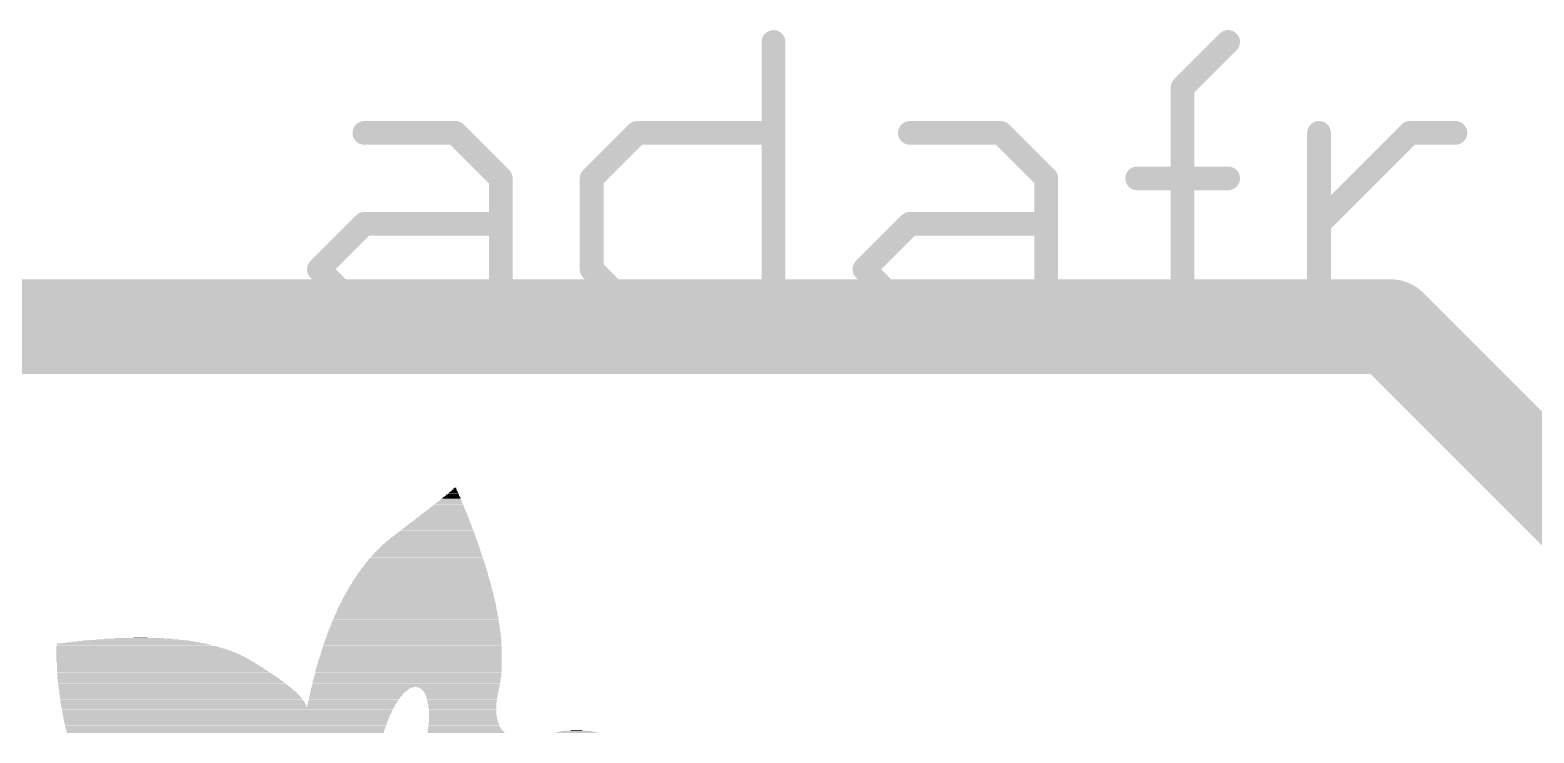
# Model space of a CAD drawing. Extents: x -28.1 to 32.2, y -17.9 to 17.9.
# Drawn here: x 2.8 to 9.25, y 7.66 to 10.67 of the extents above; entities that cross this region are included whole.
import ezdxf

# ---------------------------------------------------------------- set-up
doc = ezdxf.new("R2010")
doc.units = 0
doc.layers.add('1', color=12, linetype='CONTINUOUS')
doc.layers.add('21', color=253, linetype='CONTINUOUS')

# ---------------------------------------------------------------- blocks, each defined once
blk = doc.blocks.new('RECT')
blk.add_solid([(-0.5, -0.5), (0.5, -0.5), (-0.5, 0.5), (0.5, 0.5)])

msp = doc.modelspace()

# ---------------------------------------------------------------- linework, layer by layer
at = {"layer": '1', "const_width": 0.4064}
for points in [[(-5.08, 9.398), (8.636, 9.398)], [(8.636, 9.398), (13.716, 4.318)]]:
    msp.add_lwpolyline(points, dxfattribs=at)
at = {"layer": '1', "const_width": 0.2032}
for points in [[(8.7078, 9.4698, 1), (8.5642, 9.3262)], [(8.636, 9.2964, 1), (8.636, 9.4996)]]:
    msp.add_lwpolyline(points, format="xyb", dxfattribs=at)
at = {"layer": '21', "const_width": 0.1016}
for points in [[(5.9921, 10.6182), (5.9921, 9.4488)], [(7.7462, 10.4233), (7.9411, 10.6182)], [(7.7462, 9.4488), (7.7462, 10.4233)], [(4.238, 10.2284), (4.6278, 10.2284)], [(4.6278, 10.2284), (4.8227, 10.0335)], [(5.2125, 10.0335), (5.4074, 10.2284)], [(5.4074, 10.2284), (5.9921, 10.2284)], [(6.5768, 10.2284), (6.9666, 10.2284)], [(6.9666, 10.2284), (7.1615, 10.0335)], [(8.3309, 9.4488), (8.3309, 10.2284)], [(8.3309, 9.8386), (8.7207, 10.2284)], [(8.7207, 10.2284), (8.9156, 10.2284)], [(4.8227, 10.0335), (4.8227, 9.4488)], [(5.2125, 9.6437), (5.2125, 10.0335)], [(7.1615, 10.0335), (7.1615, 9.4488)], [(7.5513, 10.0335), (7.9411, 10.0335)], [(4.0431, 9.6437), (4.238, 9.8386)], [(4.238, 9.8386), (4.8227, 9.8386)], [(6.3819, 9.6437), (6.5768, 9.8386)], [(6.5768, 9.8386), (7.1615, 9.8386)], [(4.238, 9.4488), (4.0431, 9.6437)], [(5.4074, 9.4488), (5.2125, 9.6437)], [(6.5768, 9.4488), (6.3819, 9.6437)], [(4.8227, 9.4488), (4.238, 9.4488)], [(5.9921, 9.4488), (5.4074, 9.4488)], [(7.1615, 9.4488), (6.5768, 9.4488)]]:
    msp.add_lwpolyline(points, dxfattribs=at)
at = {"layer": '21', "const_width": 0.0508}
for points in [[(6.0175, 10.6182, 1), (5.9667, 10.6182)], [(7.959, 10.6002, 1), (7.9231, 10.6362)], [(7.7282, 10.4413, 1), (7.7641, 10.4053)], [(7.7716, 10.4233, 1), (7.7208, 10.4233)], [(4.238, 10.2538, 1), (4.238, 10.203)], [(4.6457, 10.2464, 1), (4.6098, 10.2104)], [(4.6278, 10.203, 1), (4.6278, 10.2538)], [(5.4074, 10.2538, 1), (5.4074, 10.203)], [(5.4253, 10.2104, 1), (5.3894, 10.2464)], [(5.9921, 10.203, 1), (5.9921, 10.2538)], [(6.5768, 10.2538, 1), (6.5768, 10.203)], [(6.9845, 10.2464, 1), (6.9486, 10.2104)], [(6.9666, 10.203, 1), (6.9666, 10.2538)], [(8.3563, 10.2284, 1), (8.3055, 10.2284)], [(8.7207, 10.2538, 1), (8.7207, 10.203)], [(8.7386, 10.2104, 1), (8.7027, 10.2464)], [(8.9156, 10.203, 1), (8.9156, 10.2538)], [(4.8481, 10.0335, 1), (4.7973, 10.0335)], [(4.8047, 10.0155, 1), (4.8406, 10.0515)], [(5.1945, 10.0515, 1), (5.2304, 10.0155)], [(5.2379, 10.0335, 1), (5.1871, 10.0335)], [(7.1869, 10.0335, 1), (7.1361, 10.0335)], [(7.1435, 10.0155, 1), (7.1794, 10.0515)], [(7.5513, 10.0589, 1), (7.5513, 10.0081)], [(7.9411, 10.0081, 1), (7.9411, 10.0589)], [(4.238, 9.864, 1), (4.238, 9.8132)], [(4.2559, 9.8206, 1), (4.22, 9.8566)], [(4.8227, 9.8132, 1), (4.8227, 9.864)], [(6.5768, 9.864, 1), (6.5768, 9.8132)], [(6.5947, 9.8206, 1), (6.5588, 9.8566)], [(7.1615, 9.8132, 1), (7.1615, 9.864)], [(8.3129, 9.8566, 1), (8.3488, 9.8206)], [(4.061, 9.6617, 1), (4.0251, 9.6257)], [(4.0251, 9.6617, 1), (4.061, 9.6257)], [(5.2304, 9.6617, 1), (5.1945, 9.6257)], [(6.3998, 9.6617, 1), (6.3639, 9.6257)], [(6.3639, 9.6617, 1), (6.3998, 9.6257)], [(5.1871, 9.6437, 1), (5.2379, 9.6437)], [(4.238, 9.4742, 1), (4.238, 9.4234)], [(4.22, 9.4308, 1), (4.2559, 9.4668)], [(4.8227, 9.4234, 1), (4.8227, 9.4742)], [(5.4074, 9.4742, 1), (5.4074, 9.4234)], [(5.3894, 9.4308, 1), (5.4253, 9.4668)], [(5.9921, 9.4234, 1), (5.9921, 9.4742)], [(6.5768, 9.4742, 1), (6.5768, 9.4234)], [(6.5588, 9.4308, 1), (6.5947, 9.4668)], [(7.1615, 9.4234, 1), (7.1615, 9.4742)], [(4.7973, 9.4488, 1), (4.8481, 9.4488)], [(5.9667, 9.4488, 1), (6.0175, 9.4488)], [(7.1361, 9.4488, 1), (7.1869, 9.4488)], [(7.7208, 9.4488, 1), (7.7716, 9.4488)], [(8.3055, 9.4488, 1), (8.3563, 9.4488)]]:
    msp.add_lwpolyline(points, format="xyb", dxfattribs=at)

# ---------------------------------------------------------------- block references
at = {"layer": '21'}
for p, xscale, yscale in [((4.6265, 8.7045), 0.01, 0.0026), ((4.6278, 8.707), 0.0076, 0.0024), ((4.6024, 8.641), 0.1142, 0.0026), ((4.6024, 8.6435), 0.1092, 0.0024), ((4.6037, 8.6461), 0.1066, 0.0026), ((4.6037, 8.6486), 0.1016, 0.0024), ((4.6062, 8.6511), 0.0964, 0.0024), ((4.6075, 8.6537), 0.094, 0.0026), ((4.6075, 8.6562), 0.0888, 0.0024), ((4.61, 8.6588), 0.0838, 0.0026), ((4.61, 8.6613), 0.0786, 0.0024), ((4.6113, 8.6638), 0.0762, 0.0024), ((4.6126, 8.6664), 0.0736, 0.0026), ((4.6138, 8.6689), 0.066, 0.0024), ((4.6151, 8.6715), 0.0634, 0.0026), ((4.6151, 8.674), 0.0584, 0.0024), ((4.6164, 8.6765), 0.0558, 0.0024), ((4.6176, 8.6791), 0.0482, 0.0026), ((4.6189, 8.6816), 0.0456, 0.0024), ((4.6202, 8.6842), 0.0432, 0.0026), ((4.6202, 8.6867), 0.038, 0.0024), ((4.6215, 8.6892), 0.0356, 0.0024), ((4.6227, 8.6918), 0.0278, 0.0026), ((4.624, 8.6943), 0.0254, 0.0024), ((4.624, 8.6969), 0.0202, 0.0026), ((4.6253, 8.6994), 0.0178, 0.0024), ((4.6265, 8.7019), 0.0152, 0.0024), ((4.5719, 8.5749), 0.226, 0.0024), ((4.5732, 8.5775), 0.2234, 0.0026), ((4.5744, 8.58), 0.2158, 0.0024), ((4.5757, 8.5826), 0.2132, 0.0026), ((4.577, 8.5851), 0.2108, 0.0024), ((4.5783, 8.5876), 0.2032, 0.0024), ((4.5795, 8.5902), 0.2006, 0.0026), ((4.5796, 8.5927), 0.1956, 0.0024), ((4.5808, 8.5953), 0.193, 0.0026), ((4.5834, 8.5978), 0.188, 0.0024), ((4.5833, 8.6003), 0.1828, 0.0024), ((4.5846, 8.6029), 0.1802, 0.0026), ((4.5859, 8.6054), 0.1726, 0.0024), ((4.5872, 8.608), 0.1702, 0.0026), ((4.5884, 8.6105), 0.1676, 0.0024), ((4.5897, 8.613), 0.16, 0.0024), ((4.591, 8.6156), 0.1574, 0.0026), ((4.591, 8.6181), 0.1524, 0.0024), ((4.5922, 8.6207), 0.1498, 0.0026), ((4.5948, 8.6232), 0.1448, 0.0024), ((4.5948, 8.6257), 0.1396, 0.0024), ((4.5961, 8.6283), 0.1372, 0.0026), ((4.5973, 8.6308), 0.1294, 0.0024), ((4.5986, 8.6334), 0.127, 0.0026), ((4.5999, 8.6359), 0.1244, 0.0024), ((4.5999, 8.6384), 0.1194, 0.0024), ((4.544, 8.5114), 0.3328, 0.0024), ((4.544, 8.514), 0.3276, 0.0026), ((4.5452, 8.5165), 0.325, 0.0024), ((4.5478, 8.5191), 0.32, 0.0026), ((4.5478, 8.5216), 0.315, 0.0024), ((4.5491, 8.5241), 0.3124, 0.0024), ((4.5503, 8.5267), 0.3098, 0.0026), ((4.5516, 8.5292), 0.3022, 0.0024), ((4.5529, 8.5318), 0.2998, 0.0026), ((4.5529, 8.5343), 0.2946, 0.0024), ((4.5554, 8.5368), 0.2894, 0.0024), ((4.5567, 8.5394), 0.287, 0.0026), ((4.5567, 8.5419), 0.282, 0.0024), ((4.5592, 8.5445), 0.2768, 0.0026), ((4.5605, 8.547), 0.2742, 0.0024), ((4.5605, 8.5495), 0.2692, 0.0024), ((4.5617, 8.5521), 0.2666, 0.0026), ((4.563, 8.5546), 0.259, 0.0024), ((4.5643, 8.5572), 0.2564, 0.0026), ((4.5656, 8.5597), 0.254, 0.0024), ((4.5669, 8.5622), 0.2464, 0.0024), ((4.5681, 8.5648), 0.2438, 0.0026), ((4.5681, 8.5673), 0.2386, 0.0024), ((4.5706, 8.5699), 0.2336, 0.0026), ((4.5719, 8.5724), 0.231, 0.0024), ((4.516, 8.4454), 0.4342, 0.0024), ((4.5173, 8.4479), 0.4318, 0.0024), ((4.5173, 8.4505), 0.4266, 0.0026), ((4.5186, 8.453), 0.4242, 0.0024), ((4.5199, 8.4556), 0.4216, 0.0026), ((4.5199, 8.4581), 0.4166, 0.0024), ((4.5211, 8.4606), 0.414, 0.0024), ((4.5224, 8.4632), 0.4114, 0.0026), ((4.5224, 8.4657), 0.4064, 0.0024), ((4.5249, 8.4683), 0.4012, 0.0026), ((4.5262, 8.4708), 0.3988, 0.0024), ((4.5262, 8.4733), 0.3936, 0.0024), ((4.5275, 8.4759), 0.3912, 0.0026), ((4.5288, 8.4784), 0.3886, 0.0024), ((4.5287, 8.481), 0.3834, 0.0026), ((4.5313, 8.4835), 0.3784, 0.0024), ((4.5313, 8.486), 0.3734, 0.0024), ((4.5326, 8.4886), 0.3708, 0.0026), ((4.5338, 8.4911), 0.3682, 0.0024), ((4.5338, 8.4937), 0.3632, 0.0026), ((4.5364, 8.4962), 0.3582, 0.0024), ((4.5377, 8.4987), 0.3556, 0.0024), ((4.5376, 8.5013), 0.3504, 0.0026), ((4.5402, 8.5038), 0.3454, 0.0024), ((4.5414, 8.5064), 0.3428, 0.0026), ((4.5415, 8.5089), 0.3378, 0.0024), ((4.4983, 8.3844), 0.5106, 0.0024), ((4.4983, 8.3819), 0.5106, 0.0024), ((4.4996, 8.387), 0.508, 0.0026), ((4.4995, 8.3895), 0.5028, 0.0024), ((4.5008, 8.3921), 0.5004, 0.0026), ((4.5021, 8.3946), 0.4978, 0.0024), ((4.5021, 8.3997), 0.4928, 0.0026), ((4.5021, 8.3971), 0.4928, 0.0024), ((4.5034, 8.4022), 0.4902, 0.0024), ((4.5033, 8.4048), 0.485, 0.0026), ((4.5046, 8.4073), 0.4826, 0.0024), ((4.5059, 8.4098), 0.48, 0.0024), ((4.5059, 8.4124), 0.475, 0.0026), ((4.5072, 8.4149), 0.4724, 0.0024), ((4.5072, 8.42), 0.4674, 0.0024), ((4.5084, 8.4175), 0.4698, 0.0026), ((4.5084, 8.4225), 0.4648, 0.0024), ((4.5097, 8.4251), 0.4622, 0.0026), ((4.5097, 8.4276), 0.4572, 0.0024), ((4.511, 8.4302), 0.4546, 0.0026), ((4.5122, 8.4327), 0.452, 0.0024), ((4.5122, 8.4352), 0.447, 0.0024), ((4.5135, 8.4378), 0.4444, 0.0026), ((4.5148, 8.4403), 0.442, 0.0024), ((4.5148, 8.4429), 0.4368, 0.0026), ((4.4843, 8.3209), 0.574, 0.0024), ((4.4856, 8.3184), 0.5766, 0.0024), ((4.4855, 8.3235), 0.5714, 0.0026), ((4.4868, 8.3286), 0.5688, 0.0026), ((4.4868, 8.326), 0.5688, 0.0024), ((4.4868, 8.3311), 0.5638, 0.0024), ((4.4881, 8.3362), 0.5612, 0.0026), ((4.4881, 8.3336), 0.5612, 0.0024), ((4.4881, 8.3387), 0.5562, 0.0024), ((4.4894, 8.3438), 0.5538, 0.0024), ((4.4894, 8.3413), 0.5538, 0.0026), ((4.4907, 8.3463), 0.5512, 0.0024), ((4.4906, 8.3489), 0.546, 0.0026), ((4.4919, 8.354), 0.5434, 0.0026), ((4.4919, 8.3514), 0.5434, 0.0024), ((4.4919, 8.3565), 0.5384, 0.0024), ((4.4932, 8.3616), 0.536, 0.0026), ((4.4932, 8.359), 0.536, 0.0024), ((4.4932, 8.3641), 0.5308, 0.0024), ((4.4944, 8.3667), 0.5282, 0.0026), ((4.4957, 8.3692), 0.5256, 0.0024), ((4.4957, 8.3743), 0.5206, 0.0026), ((4.497, 8.3717), 0.5232, 0.0024), ((4.497, 8.3768), 0.5182, 0.0024), ((4.4983, 8.3794), 0.5156, 0.0026), ((4.4742, 8.2524), 0.635, 0.0026), ((4.4741, 8.2574), 0.6298, 0.0024), ((4.4741, 8.2549), 0.6298, 0.0024), ((4.4754, 8.2625), 0.6274, 0.0024), ((4.4754, 8.26), 0.6274, 0.0026), ((4.4754, 8.2676), 0.6222, 0.0024), ((4.4754, 8.2651), 0.6222, 0.0026), ((4.4767, 8.2701), 0.6198, 0.0024), ((4.4767, 8.2752), 0.6146, 0.0024), ((4.478, 8.2727), 0.6172, 0.0026), ((4.4779, 8.2803), 0.612, 0.0024), ((4.4779, 8.2778), 0.612, 0.0026), ((4.4779, 8.2854), 0.607, 0.0026), ((4.4792, 8.2828), 0.6096, 0.0024), ((4.4792, 8.2879), 0.6044, 0.0024), ((4.4805, 8.293), 0.602, 0.0024), ((4.4805, 8.2905), 0.602, 0.0026), ((4.4805, 8.2955), 0.5968, 0.0024), ((4.4818, 8.3006), 0.5944, 0.0024), ((4.4818, 8.2981), 0.5944, 0.0026), ((4.4817, 8.3057), 0.5892, 0.0024), ((4.4817, 8.3032), 0.5892, 0.0026), ((4.483, 8.3082), 0.5866, 0.0024), ((4.483, 8.3133), 0.5816, 0.0024), ((4.4843, 8.3108), 0.5842, 0.0026), ((4.4843, 8.3159), 0.579, 0.0026), ((4.464, 8.1889), 0.6808, 0.0026), ((4.4653, 8.1939), 0.6782, 0.0024), ((4.4653, 8.1914), 0.6782, 0.0024), ((4.4652, 8.199), 0.673, 0.0024), ((4.4665, 8.1965), 0.6756, 0.0026), ((4.4665, 8.2041), 0.6704, 0.0024), ((4.4665, 8.2016), 0.6704, 0.0026), ((4.4678, 8.2092), 0.668, 0.0026), ((4.4678, 8.2066), 0.668, 0.0024), ((4.4678, 8.2143), 0.663, 0.0026), ((4.4678, 8.2117), 0.663, 0.0024), ((4.4691, 8.2193), 0.6604, 0.0024), ((4.4691, 8.2168), 0.6604, 0.0024), ((4.469, 8.2244), 0.6552, 0.0024), ((4.469, 8.2219), 0.6552, 0.0026), ((4.4703, 8.2295), 0.6526, 0.0024), ((4.4703, 8.227), 0.6526, 0.0026), ((4.4703, 8.2346), 0.6476, 0.0026), ((4.4716, 8.232), 0.6502, 0.0024), ((4.4716, 8.2397), 0.6452, 0.0026), ((4.4716, 8.2371), 0.6452, 0.0024), ((4.4716, 8.2447), 0.64, 0.0024), ((4.4729, 8.2422), 0.6426, 0.0024), ((4.4729, 8.2473), 0.6376, 0.0026), ((4.4742, 8.2498), 0.635, 0.0024), ((4.4564, 8.1254), 0.7214, 0.0026), ((4.4564, 8.1228), 0.7214, 0.0024), ((4.4563, 8.1304), 0.7162, 0.0024), ((4.4563, 8.1279), 0.7162, 0.0024), ((4.4576, 8.1381), 0.7136, 0.0026), ((4.4576, 8.1355), 0.7136, 0.0024), ((4.4576, 8.133), 0.7136, 0.0026), ((4.4589, 8.1431), 0.7112, 0.0024), ((4.4589, 8.1406), 0.7112, 0.0024), ((4.4589, 8.1482), 0.706, 0.0024), ((4.4589, 8.1457), 0.706, 0.0026), ((4.4602, 8.1558), 0.7036, 0.0024), ((4.4602, 8.1533), 0.7036, 0.0024), ((4.4602, 8.1508), 0.7036, 0.0026), ((4.4601, 8.1609), 0.6984, 0.0024), ((4.4601, 8.1584), 0.6984, 0.0026), ((4.4614, 8.166), 0.6958, 0.0024), ((4.4614, 8.1635), 0.6958, 0.0026), ((4.4627, 8.1711), 0.6934, 0.0026), ((4.4627, 8.1685), 0.6934, 0.0024), ((4.4627, 8.1787), 0.6882, 0.0024), ((4.4627, 8.1762), 0.6882, 0.0026), ((4.4627, 8.1736), 0.6882, 0.0024), ((4.464, 8.1838), 0.6858, 0.0026), ((4.464, 8.1812), 0.6858, 0.0024), ((4.464, 8.1863), 0.6808, 0.0024), ((3.2689, 8.0593), 0.292, 0.0024), ((3.274, 8.0619), 0.2108, 0.0026), ((3.2778, 8.0644), 0.061, 0.0024), ((4.4475, 8.0593), 0.7544, 0.0024), ((4.4487, 8.0644), 0.7518, 0.0024), ((4.4487, 8.0619), 0.7518, 0.0026), ((4.4487, 8.072), 0.7466, 0.0024), ((4.4487, 8.0695), 0.7466, 0.0026), ((4.45, 8.0669), 0.7492, 0.0024), ((4.45, 8.0796), 0.7442, 0.0024), ((4.45, 8.0771), 0.7442, 0.0024), ((4.45, 8.0746), 0.7442, 0.0026), ((4.4513, 8.0873), 0.7416, 0.0026), ((4.4513, 8.0847), 0.7416, 0.0024), ((4.4513, 8.0822), 0.7416, 0.0026), ((4.4513, 8.0923), 0.7366, 0.0024), ((4.4525, 8.0898), 0.739, 0.0024), ((4.4525, 8.1), 0.734, 0.0026), ((4.4525, 8.0974), 0.734, 0.0024), ((4.4525, 8.0949), 0.734, 0.0026), ((4.4538, 8.105), 0.7314, 0.0024), ((4.4538, 8.1025), 0.7314, 0.0024), ((4.4538, 8.1127), 0.7264, 0.0026), ((4.4551, 8.1101), 0.729, 0.0024), ((4.4551, 8.1076), 0.729, 0.0026), ((4.4551, 8.1177), 0.7238, 0.0024), ((4.4551, 8.1152), 0.7238, 0.0024), ((4.4564, 8.1203), 0.7214, 0.0026), ((3.2536, 8.0314), 0.673, 0.0026), ((3.2587, 8.0288), 0.6832, 0.0024), ((3.2638, 8.0263), 0.6934, 0.0024), ((3.2676, 8.0238), 0.701, 0.0026), ((3.2727, 8.0212), 0.7112, 0.0024), ((3.2765, 8.0187), 0.7188, 0.0026), ((3.2803, 8.0161), 0.7264, 0.0024), ((3.2841, 8.0136), 0.734, 0.0024), ((3.2879, 8.0111), 0.7416, 0.0026), ((3.2905, 8.0085), 0.7468, 0.0024), ((3.2943, 8.006), 0.7544, 0.0026), ((3.2968, 8.0034), 0.7594, 0.0024), ((3.3006, 8.0009), 0.767, 0.0024), ((3.3032, 7.9984), 0.7722, 0.0026), ((3.307, 7.9958), 0.7798, 0.0024), ((3.2384, 8.039), 0.6374, 0.0024), ((3.2448, 8.0365), 0.6502, 0.0026), ((3.2499, 8.0339), 0.6604, 0.0024), ((3.2435, 8.0415), 0.607, 0.0024), ((3.246, 8.0441), 0.5714, 0.0026), ((3.2511, 8.0466), 0.5358, 0.0024), ((3.2549, 8.0492), 0.4978, 0.0026), ((3.2587, 8.0517), 0.4546, 0.0024), ((3.2626, 8.0542), 0.4064, 0.0024), ((3.2664, 8.0568), 0.353, 0.0026), ((4.4386, 7.9984), 0.7772, 0.0026), ((4.4386, 7.9958), 0.7772, 0.0024), ((4.4398, 8.006), 0.7746, 0.0026), ((4.4398, 8.0034), 0.7746, 0.0024), ((4.4398, 8.0009), 0.7746, 0.0024), ((4.4411, 8.0136), 0.772, 0.0024), ((4.4411, 8.0111), 0.772, 0.0026), ((4.4411, 8.0085), 0.772, 0.0024), ((4.4424, 8.0212), 0.7696, 0.0024), ((4.4424, 8.0187), 0.7696, 0.0026), ((4.4424, 8.0161), 0.7696, 0.0024), ((4.4436, 8.0288), 0.767, 0.0024), ((4.4436, 8.0263), 0.767, 0.0024), ((4.4436, 8.0238), 0.767, 0.0026), ((4.4449, 8.0365), 0.7644, 0.0026), ((4.4449, 8.0339), 0.7644, 0.0024), ((4.4449, 8.0314), 0.7644, 0.0026), ((4.4449, 8.0441), 0.7594, 0.0026), ((4.4449, 8.0415), 0.7594, 0.0024), ((4.4449, 8.039), 0.7594, 0.0024), ((4.4462, 8.0517), 0.7568, 0.0024), ((4.4462, 8.0492), 0.7568, 0.0026), ((4.4462, 8.0466), 0.7568, 0.0024), ((4.4475, 8.0568), 0.7544, 0.0026), ((4.4475, 8.0542), 0.7544, 0.0024), ((3.3095, 7.9933), 0.7848, 0.0026), ((3.3121, 7.9907), 0.79, 0.0024), ((3.3146, 7.9882), 0.795, 0.0024), ((3.3171, 7.9857), 0.8, 0.0026), ((3.3197, 7.9831), 0.8052, 0.0024), ((3.3222, 7.9806), 0.8102, 0.0026), ((3.3248, 7.978), 0.8154, 0.0024), ((3.3273, 7.9755), 0.8204, 0.0024), ((3.3298, 7.973), 0.8254, 0.0026), ((3.3311, 7.9704), 0.828, 0.0024), ((3.3337, 7.9679), 0.8332, 0.0026), ((3.3362, 7.9653), 0.8382, 0.0024), ((3.3375, 7.9628), 0.8408, 0.0024), ((3.34, 7.9603), 0.8458, 0.0026), ((3.3438, 7.9577), 0.8482, 0.0024), ((3.3451, 7.9552), 0.8508, 0.0026), ((3.3477, 7.9526), 0.856, 0.0024), ((3.3502, 7.9501), 0.861, 0.0024), ((3.3515, 7.9476), 0.8636, 0.0026), ((3.354, 7.945), 0.8686, 0.0024), ((3.3553, 7.9425), 0.8712, 0.0026), ((3.3578, 7.9399), 0.8762, 0.0024), ((3.3604, 7.9374), 0.8814, 0.0024), ((3.3616, 7.9349), 0.8838, 0.0026), ((3.3642, 7.9323), 0.889, 0.0024), ((3.3654, 7.9298), 0.8914, 0.0026), ((4.4284, 7.9298), 0.7974, 0.0026), ((4.4297, 7.9374), 0.795, 0.0024), ((4.4297, 7.9349), 0.795, 0.0026), ((4.4297, 7.9323), 0.795, 0.0024), ((4.4309, 7.9476), 0.7924, 0.0026), ((4.4309, 7.945), 0.7924, 0.0024), ((4.4309, 7.9425), 0.7924, 0.0026), ((4.4309, 7.9399), 0.7924, 0.0024), ((4.4322, 7.9552), 0.7898, 0.0026), ((4.4322, 7.9526), 0.7898, 0.0024), ((4.4322, 7.9501), 0.7898, 0.0024), ((4.4335, 7.9653), 0.7874, 0.0024), ((4.4335, 7.9628), 0.7874, 0.0024), ((4.4335, 7.9603), 0.7874, 0.0026), ((4.4335, 7.9577), 0.7874, 0.0024), ((4.4348, 7.973), 0.7848, 0.0026), ((4.4348, 7.9704), 0.7848, 0.0024), ((4.4348, 7.9679), 0.7848, 0.0026), ((4.436, 7.9806), 0.7822, 0.0026), ((4.436, 7.978), 0.7822, 0.0024), ((4.436, 7.9755), 0.7822, 0.0024), ((4.4373, 7.9882), 0.7798, 0.0024), ((4.4373, 7.9857), 0.7798, 0.0026), ((4.4373, 7.9831), 0.7798, 0.0024), ((4.4386, 7.9933), 0.7772, 0.0026), ((4.4386, 7.9907), 0.7772, 0.0024), ((3.368, 7.9272), 0.8966, 0.0024), ((3.3692, 7.9247), 0.899, 0.0024), ((3.3718, 7.9222), 0.9042, 0.0026), ((3.3731, 7.9196), 0.9068, 0.0024), ((3.3768, 7.9171), 0.9092, 0.0026), ((3.3781, 7.9145), 0.9118, 0.0024), ((3.3807, 7.912), 0.917, 0.0024), ((3.3819, 7.9095), 0.9194, 0.0026), ((3.3845, 7.9069), 0.9246, 0.0024), ((3.3857, 7.9044), 0.927, 0.0026), ((3.3883, 7.9018), 0.9322, 0.0024), ((3.3895, 7.8993), 0.9346, 0.0024), ((3.3921, 7.8968), 0.9398, 0.0026), ((3.3934, 7.8942), 0.9424, 0.0024), ((3.3959, 7.8917), 0.9474, 0.0026), ((3.3972, 7.8891), 0.95, 0.0024), ((3.3997, 7.8866), 0.9498, 0.0024), ((3.4023, 7.8841), 0.955, 0.0026), ((3.4035, 7.8815), 0.9574, 0.0024), ((3.4048, 7.879), 0.96, 0.0026), ((3.4074, 7.8764), 0.9652, 0.0024), ((3.4086, 7.8739), 0.9676, 0.0024), ((3.4099, 7.8714), 0.9702, 0.0026), ((3.4124, 7.8688), 0.9752, 0.0024), ((3.4137, 7.8663), 0.9778, 0.0026), ((4.417, 7.8688), 0.8052, 0.0024), ((4.417, 7.8663), 0.8052, 0.0026), ((4.4195, 7.879), 0.805, 0.0026), ((4.4183, 7.8764), 0.8026, 0.0024), ((4.4183, 7.8739), 0.8026, 0.0024), ((4.4183, 7.8714), 0.8026, 0.0026), ((4.4208, 7.8891), 0.8026, 0.0024), ((4.4208, 7.8866), 0.8026, 0.0024), ((4.4208, 7.8841), 0.8026, 0.0026), ((4.4208, 7.8815), 0.8026, 0.0024), ((4.4233, 7.8993), 0.8026, 0.0024), ((4.4233, 7.8968), 0.8026, 0.0026), ((4.422, 7.8942), 0.8, 0.0024), ((4.422, 7.8917), 0.8, 0.0026), ((4.4246, 7.9095), 0.8, 0.0026), ((4.4246, 7.9069), 0.8, 0.0024), ((4.4246, 7.9044), 0.8, 0.0026), ((4.4246, 7.9018), 0.8, 0.0024), ((4.4259, 7.9196), 0.7976, 0.0024), ((4.4259, 7.9171), 0.7976, 0.0026), ((4.4259, 7.9145), 0.7976, 0.0024), ((4.4259, 7.912), 0.7976, 0.0024), ((4.4284, 7.9272), 0.7974, 0.0024), ((4.4284, 7.9247), 0.7974, 0.0024), ((4.4284, 7.9222), 0.7974, 0.0026), ((3.415, 7.8637), 0.9804, 0.0024), ((3.4188, 7.8612), 0.983, 0.0024), ((3.42, 7.8587), 0.9854, 0.0026), ((3.4213, 7.8561), 0.988, 0.0024), ((3.4226, 7.8536), 0.9906, 0.0026), ((3.4251, 7.851), 0.9956, 0.0024), ((3.4264, 7.8485), 0.9982, 0.0024), ((3.4277, 7.846), 1.0008, 0.0026), ((3.4289, 7.8434), 1.0032, 0.0024), ((3.4302, 7.8409), 1.0058, 0.0026), ((3.4327, 7.8383), 1.0058, 0.0024), ((3.434, 7.8358), 1.0084, 0.0024), ((3.4365, 7.8333), 1.0134, 0.0026), ((3.4378, 7.8307), 1.016, 0.0024), ((3.4391, 7.8282), 1.0186, 0.0026), ((3.4403, 7.8256), 1.021, 0.0024), ((3.4416, 7.8231), 1.0236, 0.0024), ((3.4429, 7.8206), 1.0262, 0.0026), ((3.4454, 7.818), 1.026, 0.0024), ((3.4467, 7.8155), 1.0286, 0.0026), ((3.448, 7.8129), 1.0312, 0.0024), ((3.448, 7.8104), 1.0312, 0.0024), ((3.4493, 7.8079), 1.0338, 0.0026), ((3.4505, 7.8053), 1.0362, 0.0024), ((3.4518, 7.8028), 1.0388, 0.0026), ((4.1935, 7.8028), 0.3886, 0.0026), ((4.1998, 7.8155), 0.3962, 0.0026), ((4.1985, 7.8129), 0.3936, 0.0024), ((4.1973, 7.8104), 0.3912, 0.0024), ((4.196, 7.8079), 0.3886, 0.0026), ((4.196, 7.8053), 0.3886, 0.0024), ((4.2049, 7.8256), 0.4012, 0.0024), ((4.2036, 7.8231), 0.3986, 0.0024), ((4.2036, 7.8206), 0.3986, 0.0026), ((4.2024, 7.818), 0.3962, 0.0024), ((4.2138, 7.8383), 0.414, 0.0024), ((4.2125, 7.8358), 0.4114, 0.0024), ((4.21, 7.8333), 0.4064, 0.0026), ((4.2087, 7.8307), 0.4038, 0.0024), ((4.2074, 7.8282), 0.4012, 0.0026), ((4.2227, 7.8485), 0.4268, 0.0024), ((4.2201, 7.846), 0.4216, 0.0026), ((4.2188, 7.8434), 0.419, 0.0024), ((4.2163, 7.8409), 0.414, 0.0026), ((4.4145, 7.8587), 0.8052, 0.0026), ((4.4145, 7.8561), 0.8052, 0.0024), ((4.2328, 7.8536), 0.4418, 0.0026), ((4.2265, 7.851), 0.4292, 0.0024), ((4.417, 7.8637), 0.8052, 0.0024), ((4.4157, 7.8612), 0.8026, 0.0024), ((4.6393, 7.8536), 0.3556, 0.0026), ((4.6443, 7.851), 0.3454, 0.0024), ((4.6456, 7.8485), 0.3378, 0.0024), ((4.6468, 7.846), 0.3352, 0.0026), ((4.6494, 7.8434), 0.3302, 0.0024), ((4.6507, 7.8409), 0.3276, 0.0026), ((4.6507, 7.8383), 0.3226, 0.0024), ((4.6519, 7.8358), 0.32, 0.0024), ((4.6519, 7.8333), 0.32, 0.0026), ((4.6532, 7.8307), 0.3174, 0.0024), ((4.6545, 7.8282), 0.315, 0.0026), ((4.6545, 7.8256), 0.315, 0.0024), ((4.6545, 7.8231), 0.3098, 0.0024), ((4.6545, 7.8206), 0.3098, 0.0026), ((4.6557, 7.818), 0.3072, 0.0024), ((4.6557, 7.8155), 0.3072, 0.0026), ((4.6557, 7.8129), 0.3072, 0.0024), ((4.657, 7.8104), 0.3048, 0.0024), ((4.6557, 7.8079), 0.3022, 0.0026), ((4.6557, 7.8053), 0.3022, 0.0024), ((4.657, 7.8028), 0.2996, 0.0026), ((3.4543, 7.8002), 1.0388, 0.0024), ((3.4543, 7.7977), 1.0388, 0.0024), ((3.4556, 7.7952), 1.0414, 0.0026), ((3.4569, 7.7926), 1.044, 0.0024), ((3.4581, 7.7901), 1.0464, 0.0026), ((3.4581, 7.7875), 1.0464, 0.0024), ((3.4594, 7.785), 1.049, 0.0024), ((3.4607, 7.7825), 1.0464, 0.0026), ((3.462, 7.7799), 1.049, 0.0024), ((3.462, 7.7774), 1.049, 0.0026), ((3.4632, 7.7748), 1.0514, 0.0024), ((3.4632, 7.7723), 1.0514, 0.0024), ((3.4632, 7.7698), 1.0514, 0.0026), ((3.6524, 7.7672), 1.4248, 0.0024), ((3.6524, 7.7647), 1.4248, 0.0026), ((3.6512, 7.7621), 1.4224, 0.0024), ((3.6499, 7.7596), 1.4198, 0.0024), ((3.6499, 7.7571), 1.4198, 0.0026), ((3.6486, 7.7545), 1.4172, 0.0024), ((3.6499, 7.752), 1.4148, 0.0026), ((3.6486, 7.7494), 1.4122, 0.0024), ((3.6486, 7.7469), 1.4122, 0.0024), ((3.6486, 7.7444), 1.4122, 0.0026), ((3.6473, 7.7418), 1.4096, 0.0024), ((3.6486, 7.7393), 1.407, 0.0026), ((3.6474, 7.7367), 1.4046, 0.0024), ((4.1833, 7.7799), 0.3784, 0.0024), ((4.182, 7.7774), 0.3758, 0.0026), ((4.182, 7.7748), 0.3758, 0.0024), ((4.1808, 7.7723), 0.3734, 0.0024), ((4.1808, 7.7698), 0.3734, 0.0026), ((4.1884, 7.7926), 0.3836, 0.0024), ((4.1871, 7.7901), 0.381, 0.0026), ((4.1871, 7.7875), 0.381, 0.0024), ((4.1858, 7.785), 0.3784, 0.0024), ((4.1858, 7.7825), 0.3784, 0.0026), ((4.1922, 7.8002), 0.386, 0.0024), ((4.1909, 7.7977), 0.3834, 0.0024), ((4.1909, 7.7952), 0.3834, 0.0026), ((4.657, 7.8002), 0.2996, 0.0024), ((4.657, 7.7977), 0.2996, 0.0024), ((4.657, 7.7952), 0.2996, 0.0026), ((4.6583, 7.7926), 0.2972, 0.0024), ((4.657, 7.7901), 0.2946, 0.0026), ((4.657, 7.7875), 0.2946, 0.0024), ((4.657, 7.785), 0.2946, 0.0024), ((4.657, 7.7825), 0.2946, 0.0026), ((4.6583, 7.7799), 0.292, 0.0024), ((4.6583, 7.7774), 0.292, 0.0026), ((4.6583, 7.7748), 0.292, 0.0024), ((4.6583, 7.7723), 0.292, 0.0024), ((4.6583, 7.7698), 0.292, 0.0026), ((4.6583, 7.7672), 0.292, 0.0024), ((4.6583, 7.7647), 0.292, 0.0026), ((4.6596, 7.7621), 0.2896, 0.0024), ((4.6596, 7.7596), 0.2896, 0.0024), ((4.6596, 7.7571), 0.2896, 0.0026), ((4.6596, 7.7545), 0.2896, 0.0024), ((4.6596, 7.752), 0.2896, 0.0026), ((4.6596, 7.7494), 0.2896, 0.0024), ((4.6596, 7.7469), 0.2896, 0.0024), ((4.6596, 7.7444), 0.2896, 0.0026), ((4.6596, 7.7418), 0.2896, 0.0024), ((4.6596, 7.7393), 0.2896, 0.0026), ((4.6596, 7.7367), 0.2896, 0.0024), ((3.6474, 7.7342), 1.4046, 0.0024), ((3.6461, 7.7317), 1.402, 0.0026), ((3.6461, 7.7291), 1.402, 0.0024), ((3.6461, 7.7266), 1.397, 0.0026), ((3.6461, 7.724), 1.397, 0.0024), ((3.6461, 7.7215), 1.397, 0.0024), ((3.6448, 7.719), 1.3944, 0.0026), ((3.6448, 7.7164), 1.3944, 0.0024), ((3.6448, 7.7139), 1.3892, 0.0026), ((3.6448, 7.7113), 1.3892, 0.0024), ((3.6448, 7.7088), 1.3892, 0.0024), ((3.6436, 7.7063), 1.3868, 0.0026), ((3.6436, 7.7037), 1.3868, 0.0024), ((3.6436, 7.7012), 1.3818, 0.0026), ((3.6436, 7.6986), 1.3818, 0.0024), ((3.6436, 7.6961), 1.3818, 0.0024), ((3.6423, 7.6936), 1.3792, 0.0026), ((3.6435, 7.691), 1.3766, 0.0024), ((3.6435, 7.6885), 1.3766, 0.0026), ((3.6423, 7.6859), 1.3742, 0.0024), ((3.6423, 7.6834), 1.3742, 0.0024), ((3.6436, 7.6809), 1.3716, 0.0026), ((3.6423, 7.6783), 1.369, 0.0024), ((3.6423, 7.6758), 1.369, 0.0026), ((3.6423, 7.6732), 1.369, 0.0024), ((4.6672, 7.6732), 0.315, 0.0024), ((4.6621, 7.6986), 0.2996, 0.0024), ((4.6634, 7.6961), 0.3022, 0.0024), ((4.6634, 7.6936), 0.3022, 0.0026), ((4.6634, 7.691), 0.3022, 0.0024), ((4.6647, 7.6885), 0.3048, 0.0026), ((4.6647, 7.6859), 0.3048, 0.0024), ((4.6659, 7.6834), 0.3072, 0.0024), ((4.6659, 7.6809), 0.3072, 0.0026), ((4.6672, 7.6783), 0.3098, 0.0024), ((4.6685, 7.6758), 0.3124, 0.0026), ((4.6596, 7.7342), 0.2896, 0.0024), ((4.6596, 7.7317), 0.2896, 0.0026), ((4.6608, 7.7291), 0.292, 0.0024), ((4.6608, 7.7266), 0.292, 0.0026), ((4.6608, 7.724), 0.292, 0.0024), ((4.6608, 7.7215), 0.292, 0.0024), ((4.6608, 7.719), 0.292, 0.0026), ((4.6608, 7.7164), 0.292, 0.0024), ((4.6621, 7.7139), 0.2946, 0.0026), ((4.6621, 7.7113), 0.2946, 0.0024), ((4.6621, 7.7088), 0.2946, 0.0024), ((4.6621, 7.7063), 0.2946, 0.0026), ((4.6634, 7.7037), 0.2972, 0.0024), ((4.6634, 7.7012), 0.2972, 0.0026), ((3.6423, 7.6707), 1.364, 0.0024), ((3.6423, 7.6682), 1.364, 0.0026), ((3.6423, 7.6656), 1.364, 0.0024), ((3.641, 7.6631), 1.3614, 0.0026), ((3.6423, 7.6605), 1.3588, 0.0024), ((3.6423, 7.658), 1.3588, 0.0024), ((4.6684, 7.6707), 0.3174, 0.0024), ((4.6697, 7.6682), 0.32, 0.0026), ((4.671, 7.6656), 0.3226, 0.0024), ((4.6722, 7.6631), 0.325, 0.0026), ((4.6735, 7.6605), 0.3276, 0.0024), ((4.6748, 7.658), 0.3302, 0.0024), ((5.1485, 7.658), 0.1802, 0.0024), ((5.1472, 7.6605), 0.1574, 0.0024), ((5.1472, 7.6631), 0.132, 0.0026), ((5.1473, 7.6656), 0.1016, 0.0024), ((5.1473, 7.6682), 0.0508, 0.0026)]:
    msp.add_blockref('RECT', p, dxfattribs=dict(at, xscale=xscale, yscale=yscale))

doc.saveas('drawing.dxf')
